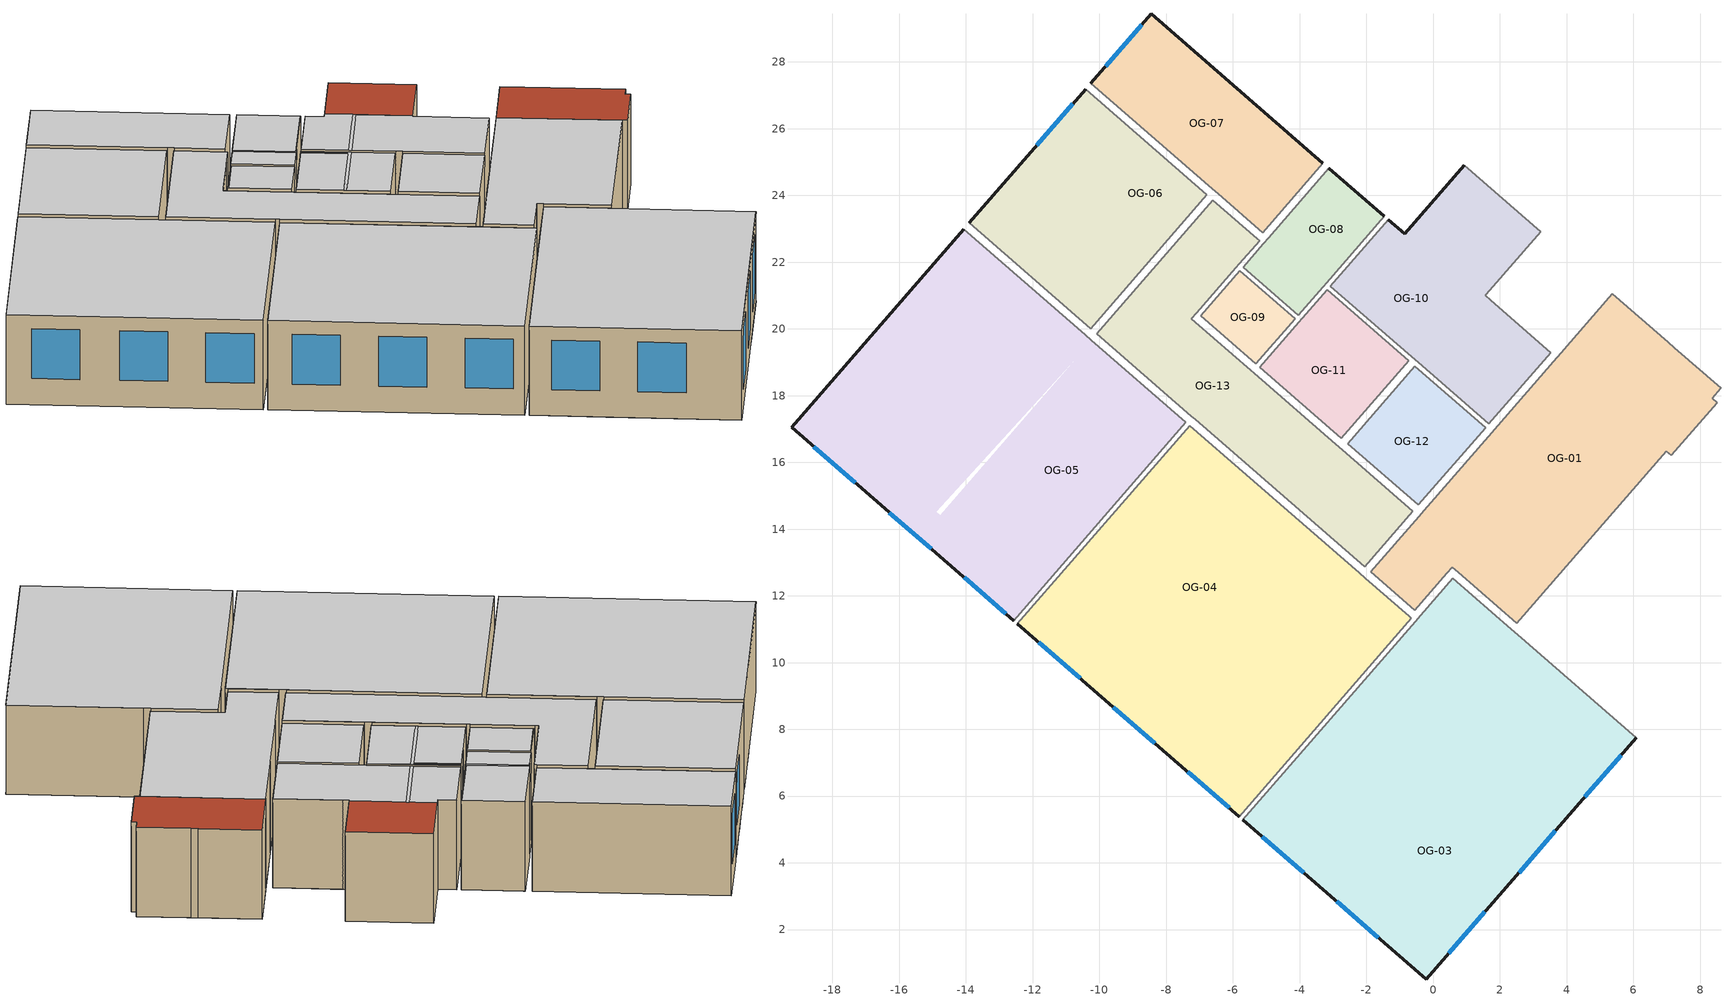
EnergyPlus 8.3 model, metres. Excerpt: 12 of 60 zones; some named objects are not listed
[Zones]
OG-06
 floor adiabatic (Wermsdorf_Innendecke_39cm_U_2_24_REV_): -11.71,25.7 -9.78,24.02 -11.09,22.51 -9.38,21.02 -9.48,20.91 -11.19,22.4 -11.97,21.5 -12.09,21.6 -11.31,22.49 -13.12,24.07 -13.02,24.19 -11.21,22.61 -9.99,24 -11.81,25.58 z3.81; -10.42,27.18 -6.78,24.02 -6.85,23.94 -10.48,27.11 z3.81
 floor to EG-13 (Wermsdorf_Innendecke_39cm_U_2_24): -10.48,27.11 -6.85,23.94 -9.38,21.02 -11.09,22.51 -9.78,24.02 -11.71,25.7 z3.81
 floor to EG-12 (Wermsdorf_Innendecke_39cm_U_2_24_REV_): -11.81,25.58 -9.99,24 -11.21,22.61 -13.02,24.19 z3.81
 floor to EG-11 (Wermsdorf_Innendecke_39cm_U_2_24_REV_): -11.97,21.5 -11.19,22.4 -9.48,20.91 -10.26,20.01 z3.81
 floor to EG-10 (Wermsdorf_Innendecke_39cm_U_2_24_REV_): -13.9,23.17 -13.12,24.07 -11.31,22.49 -12.09,21.6 z3.81
 wall outside (Wermsdorf_Aussenwand_U_0_158): -10.42,27.18 -13.9,23.17 z3.81:7.19
 wall to OG-07 (Wermsdorf_Innenwand_24cm_U_1_56): -6.78,24.02 -10.42,27.18 z3.81:7.19
 wall to OG-13 (Wermsdorf_Innenwand_24cm_U_1_56): -10.26,20.01 -6.78,24.02 z3.81:7.19
 wall to OG-05 (Wermsdorf_Innenwand_24cm_U_1_56): -13.9,23.17 -10.26,20.01 z3.81:7.19
 window (Wermsdorf_Fenster_U_1_0): -10.8,26.74 -11.88,25.5 z4.8:6.68
 ceiling to DG-04 (Wermsdorf_Innendecke_39cm_U_2_24_REV_): -13.9,23.17 -10.26,20.01 -6.78,24.02 -10.42,27.18 z7.19
OG-07
 floor to EG-14 (Wermsdorf_Innendecke_39cm_U_2_24_REV_): -8.45,29.45 -3.3,24.97 -5.11,22.89 -10.26,27.36 z3.81
 wall outside (Wermsdorf_Aussenwand_U_0_158): -3.3,24.97 -8.45,29.45 -10.26,27.36 z3.81:7.19
 wall adiabatic (Wermsdorf_Innenwand_24cm_U_1_56): -6.62,24.2 -6.44,24.04 z3.81:7.19
 wall to OG-13 (Wermsdorf_Innenwand_24cm_U_1_56): -6.44,24.04 -5.11,22.89 z3.81:7.19
 wall to OG-08 (Wermsdorf_Innenwand_24cm_U_1_56): -5.11,22.89 -3.3,24.97 z3.81:7.19
 window (Wermsdorf_Fenster_U_1_0): -8.73,29.12 -9.82,27.87 z4.8:6.68
 ceiling to DG-01 (Wermsdorf_Innendecke_39cm_U_2_24_REV_): -10.26,27.36 -5.11,22.89 -3.3,24.97 -8.45,29.45 z7.19
OG-10
 floor adiabatic (Wermsdorf_Innendecke_39cm_U_2_24_REV_): 1.78,20.56 -0.86,22.85 0.93,24.91 1.12,24.75 -0.52,22.87 1.58,21.05 3.21,22.93 3.22,22.92 1.55,21 3.52,19.29 3.4,19.15 1.96,20.4 0.23,18.41 0.05,18.57 z3.81
 floor to EG-32 (Wermsdorf_Innendecke_39cm_U_2_24): 1.58,21.05 -0.52,22.87 1.12,24.75 3.21,22.93 z3.81
 floor to EG-15 (Wermsdorf_Innendecke_39cm_U_2_24): -1.35,23.28 1.78,20.56 0.05,18.57 -3.08,21.29 z3.81
 floor to EG-16 (Wermsdorf_Innendecke_39cm_U_2_24_REV_): 1.67,17.16 0.23,18.41 1.96,20.4 3.4,19.15 z3.81
 wall outside (Wermsdorf_Aussenwand_U_0_158): 0.93,24.91 -0.86,22.85 -1.35,23.28 z3.81:7.19
 wall adiabatic (Wermsdorf_Innenwand_24cm_U_1_56): 1.72,20.85 1.55,21 1.59,21.04 z3.81:7.19
 wall to EG-17 (Wermsdorf_Innenwand_24cm_U_1_56): 3.52,19.29 1.72,20.85 / 1.59,21.04 3.22,22.92 z3.81:7.19
 wall to OG-01 (Wermsdorf_Innenwand_24cm_U_1_56): 1.67,17.16 3.52,19.29 z3.81:7.19
 wall adiabatic (Wermsdorf_Innenwand_15cm_U_1_94): -0.64,19.16 -0.45,19 z3.81:7.19
 wall to OG-11 (Wermsdorf_Innenwand_15cm_U_1_94): -3.08,21.29 -0.64,19.16 z3.81:7.19
 wall to OG-12 (Wermsdorf_Innenwand_15cm_U_1_94): -0.45,19 1.67,17.16 z3.81:7.19
 wall to OG-08 (Wermsdorf_Innenwand_15cm_U_1_94): -1.35,23.28 -3.08,21.29 z3.81:7.19
 wall to OG-14 (Wermsdorf_Innenwand_24cm_U_1_56): 3.22,22.92 0.93,24.91 z3.81:7.19
 ceiling adiabatic (Wermsdorf_Innendecke_39cm_U_2_24_REV_): 0.04,22.39 -1.85,20.22 -1.78,20.15 0.11,22.32 z7.19
 ceiling to DG-03 (Wermsdorf_Innendecke_39cm_U_2_24): -3.08,21.29 -1.85,20.22 0.04,22.39 -0.7,23.03 -0.86,22.85 -1.35,23.28 z7.19
 ceiling to DG-02 (Wermsdorf_Innendecke_39cm_U_2_24): -1.78,20.15 1.67,17.16 3.52,19.29 1.55,21 1.59,21.04 0.11,22.32 z7.19
 roof outside (Wermsdorf_Flachdach_U_0_134): 1.59,21.04 3.22,22.92 0.93,24.91 -0.7,23.03 z7.19
OG-09
 floor to EG-07 (Wermsdorf_Innendecke_39cm_U_2_24_REV_): -5.31,18.95 -6.97,20.39 -5.8,21.74 -4.14,20.3 z3.81
 wall to OG-13 (Wermsdorf_Innenwand_15cm_U_1_94): -5.8,21.74 -6.97,20.39 z3.81:7.19
 wall to OG-08 (Wermsdorf_Innenwand_15cm_U_1_94): -4.14,20.3 -5.8,21.74 z3.81:7.19
 wall to OG-11 (Wermsdorf_Innenwand_15cm_U_1_94): -5.31,18.95 -4.14,20.3 z3.81:7.19
 wall to OG-13 (Wermsdorf_Innenwand_24cm_U_1_56): -6.97,20.39 -5.31,18.95 z3.81:7.19
 ceiling adiabatic (Wermsdorf_Innendecke_39cm_U_2_24_REV_): -5.78,21.72 -5.8,21.74 -6.97,20.39 -6.95,20.38 z7.19
 ceiling to DG-06 (Wermsdorf_Innendecke_39cm_U_2_24): -6.95,20.38 -5.31,18.95 -4.14,20.3 -5.78,21.72 z7.19
OG-08
 floor adiabatic (Wermsdorf_Innendecke_39cm_U_2_24_REV_): -3.62,20.89 -5.28,22.33 -3.12,24.81 -3.06,24.76 -4.94,22.6 -3.34,21.22 z3.81
 floor to EG-07 (Wermsdorf_Innendecke_39cm_U_2_24): -4.04,20.41 -5.7,21.85 -5.28,22.33 -3.62,20.89 z3.81
 floor to EG-15 (Wermsdorf_Innendecke_39cm_U_2_24_REV_): -1.46,23.37 -3.34,21.22 -4.94,22.6 -3.06,24.76 z3.81
 wall outside (Wermsdorf_Aussenwand_U_0_158): -1.46,23.37 -3.12,24.81 z3.81:7.19
 wall adiabatic (Wermsdorf_Innenwand_24cm_U_1_56): -4.93,22.73 -5.09,22.55 z3.81:7.19
 wall to OG-13 (Wermsdorf_Innenwand_24cm_U_1_56): -5.09,22.55 -5.7,21.85 z3.81:7.19
 wall adiabatic (Wermsdorf_Innenwand_15cm_U_1_94): -3.29,21.27 -3.19,21.38 z3.81:7.19
 wall to OG-11 (Wermsdorf_Innenwand_15cm_U_1_94): -4.04,20.41 -3.29,21.27 z3.81:7.19
 ceiling adiabatic (Wermsdorf_Innendecke_39cm_U_2_24_REV_): -3.34,21.24 -4.98,22.67 -5.7,21.85 -5.68,21.83 -5.03,22.58 -3.39,21.16 -1.46,23.37 -1.48,23.39 z7.19
 ceiling to DG-01 (Wermsdorf_Innendecke_39cm_U_2_24): -1.48,23.39 -3.12,24.81 -4.98,22.67 -3.34,21.24 z7.19
 ceiling to DG-06 (Wermsdorf_Innendecke_39cm_U_2_24_REV_): -5.03,22.58 -5.68,21.83 -4.04,20.41 -3.39,21.16 z7.19
OG-12
 floor adiabatic (Wermsdorf_Innendecke_39cm_U_2_24_REV_): 1.34,16.78 -0.19,18.11 -0.29,18 -0.87,18.51 -0.59,18.83 -0.1,18.4 -0.05,18.45 0.13,18.3 0.05,18.21 1.5,16.96 z3.81; -0.45,14.72 -0.49,14.76 -0.39,14.88 -0.34,14.84 z3.81
 floor to EG-07 (Wermsdorf_Innendecke_39cm_U_2_24): -2.56,16.56 -0.87,18.51 -0.29,18 -0.19,18.11 1.34,16.78 -0.34,14.84 -0.39,14.88 -0.49,14.76 z3.81
 floor to EG-15 (Wermsdorf_Innendecke_39cm_U_2_24): -0.1,18.4 -0.59,18.83 -0.55,18.88 -0.05,18.45 z3.81
 floor to EG-16 (Wermsdorf_Innendecke_39cm_U_2_24_REV_): 0.13,18.3 1.57,17.04 1.5,16.96 0.05,18.21 z3.81
 wall to OG-11 (Wermsdorf_Innenwand_24cm_U_1_56): -0.55,18.88 -2.56,16.56 z3.81:7.19
 wall to OG-01 (Wermsdorf_Innenwand_24cm_U_1_56): -0.45,14.72 1.57,17.04 z3.81:7.19
 wall to OG-13 (Wermsdorf_Innenwand_24cm_U_1_56): -2.56,16.56 -0.45,14.72 z3.81:7.19
 ceiling to DG-02 (Wermsdorf_Innendecke_39cm_U_2_24_REV_): 1.57,17.04 -0.55,18.88 -2.56,16.56 -0.45,14.72 z7.19
OG-11
 floor adiabatic (Wermsdorf_Innendecke_39cm_U_2_24_REV_): -3.51,20.8 -3.23,21.12 -0.78,18.99 -1.06,18.67 z3.81
 floor to EG-07 (Wermsdorf_Innendecke_39cm_U_2_24): -2.75,16.73 -5.2,18.85 -3.51,20.8 -1.06,18.67 z3.81
 floor to EG-15 (Wermsdorf_Innendecke_39cm_U_2_24_REV_): -0.78,18.99 -3.23,21.12 -3.18,21.17 -0.73,19.05 z3.81
 wall adiabatic (Wermsdorf_Innenwand_15cm_U_1_94): -3.93,20.31 -4.03,20.2 z3.81:7.19
 wall to OG-13 (Wermsdorf_Innenwand_24cm_U_1_56): -5.2,18.85 -2.75,16.73 z3.81:7.19
 ceiling adiabatic (Wermsdorf_Innendecke_39cm_U_2_24_REV_): -3.89,17.72 -1.87,20.04 -1.95,20.1 -1.98,20.06 -3.21,21.13 -3.28,21.06 -2.05,19.99 -3.97,17.78 z7.19
 ceiling to DG-03 (Wermsdorf_Innendecke_39cm_U_2_24): -3.21,21.13 -1.98,20.06 -1.95,20.1 -3.18,21.17 z7.19
 ceiling to DG-02 (Wermsdorf_Innendecke_39cm_U_2_24_REV_): -0.73,19.05 -1.87,20.04 -3.89,17.72 -2.75,16.73 z7.19
 ceiling to DG-06 (Wermsdorf_Innendecke_39cm_U_2_24_REV_): -2.05,19.99 -3.28,21.06 -5.2,18.85 -3.97,17.78 z7.19
OG-05
 floor outside (Wermsdorf_Aussenwand_U_0_158): -12.57,11.26 -15.51,13.81 -14.89,14.52 -11.95,11.97 z3.81
 floor to EG-09 (Wermsdorf_Innendecke_39cm_U_2_24): -15.97,20.79 -14.76,22.19 -11.04,18.95 -12.25,17.56 z3.81
 floor to EG-07 (Wermsdorf_Innendecke_39cm_U_2_24): -7.41,17.2 -11.95,11.97 -14.78,14.42 -10.43,19.43 -10.31,19.33 -10.12,19.55 z3.81
 floor to EG-08 (Wermsdorf_Innendecke_39cm_U_2_24): -12.35,17.44 -15.51,13.81 -19.23,17.05 -16.07,20.68 z3.81
 floor to EG-11 (Wermsdorf_Innendecke_39cm_U_2_24): -10.34,19.75 -10.94,19.06 -12.73,20.62 -12.14,21.31 z3.81
 floor to EG-10 (Wermsdorf_Innendecke_39cm_U_2_24_REV_): -12.85,20.72 -14.66,22.3 -14.07,22.99 -12.25,21.41 z3.81
 floor adiabatic (Wermsdorf_Innendecke_39cm_U_2_24_REV_): -12.35,17.44 -16.07,20.68 -15.97,20.79 -12.25,17.56 -11.04,18.95 -14.76,22.19 -14.66,22.3 -12.85,20.72 -12.25,21.41 -12.14,21.31 -12.73,20.62 -10.94,19.06 -10.34,19.75 -10.12,19.55 -10.31,19.33 -10.43,19.43 -14.89,14.52 z3.81
 wall outside (Wermsdorf_Aussenwand_U_0_158): -14.07,22.99 -19.23,17.05 -12.57,11.26 z3.81:7.19
 wall adiabatic (Wermsdorf_Innenwand_24cm_U_1_56): -10.25,19.67 -10.43,19.82 z3.81:7.19
 wall to OG-13 (Wermsdorf_Innenwand_24cm_U_1_56): -7.41,17.2 -10.25,19.67 z3.81:7.19
 wall to OG-04 (Wermsdorf_Innenwand_15cm_U_1_94): -12.57,11.26 -7.41,17.2 z3.81:7.19
 window (Wermsdorf_Fenster_U_1_0): -18.56,16.47 -17.32,15.38 / -16.29,14.49 -15.05,13.41 / -14.06,12.55 -12.81,11.47 z4.8:6.68
 ceiling to DG-04 (Wermsdorf_Innendecke_39cm_U_2_24_REV_): -7.41,17.2 -14.07,22.99 -19.23,17.05 -12.57,11.26 z7.19
OG-04
 floor outside (Wermsdorf_Aussenwand_U_0_158): -5.81,5.38 -12.46,11.16 -11.84,11.87 -5.2,6.09 z3.81
 floor to EG-02 (Wermsdorf_Innendecke_39cm_U_2_24): -3.32,8.25 -4.71,9.46 -2.04,12.53 -0.65,11.32 z3.81
 floor to EG-07 (Wermsdorf_Innendecke_39cm_U_2_24): -11.84,11.87 -7.29,17.1 -2.26,12.73 -2.38,12.59 -2.27,12.49 -6.7,7.4 z3.81
 floor to EG-01 (Wermsdorf_Innendecke_39cm_U_2_24_REV_): -5.19,6.1 -6.58,7.31 -4.77,9.38 -3.39,8.18 z3.81
 floor adiabatic (Wermsdorf_Innendecke_39cm_U_2_24_REV_): -6.7,7.4 -2.27,12.49 -2.38,12.59 -2.26,12.73 -2.04,12.53 -4.71,9.46 -3.32,8.25 -3.39,8.18 -4.77,9.38 -6.58,7.31 -5.19,6.1 -5.2,6.09 z3.81
 wall outside (Wermsdorf_Aussenwand_U_0_158): -12.46,11.16 -5.81,5.38 z3.81:7.19
 wall adiabatic (Wermsdorf_Innenwand_24cm_U_1_56): -2.04,12.53 -2.22,12.69 / -0.65,11.32 -0.72,11.38 z3.81:7.19
 wall to OG-01 (Wermsdorf_Innenwand_24cm_U_1_56): -0.72,11.38 -2.04,12.53 z3.81:7.19
 wall to OG-13 (Wermsdorf_Innenwand_24cm_U_1_56): -2.22,12.69 -7.29,17.1 z3.81:7.19
 wall to OG-03 (Wermsdorf_Innenwand_15cm_U_1_94): -5.81,5.38 -0.65,11.32 z3.81:7.19
 window (Wermsdorf_Fenster_U_1_0): -11.82,10.61 -10.58,9.53 / -9.59,8.67 -8.35,7.59 / -7.36,6.73 -6.11,5.64 z4.8:6.68
 ceiling to DG-04 (Wermsdorf_Innendecke_39cm_U_2_24_REV_): -0.65,11.32 -7.29,17.1 -12.46,11.16 -5.81,5.38 z7.19
OG-03
 floor outside (Wermsdorf_Aussenwand_U_0_158): -3.72,3.56 -5.7,5.29 -5.08,6 -3.1,4.27 z3.81
 floor to EG-02 (Wermsdorf_Innendecke_39cm_U_2_24): -3.21,8.15 0.59,12.52 2.39,10.96 -1.41,6.59 z3.81
 floor to EG-01 (Wermsdorf_Innendecke_39cm_U_2_24): -5.08,6 -3.27,8.08 -1.47,6.51 -3.28,4.44 z3.81
 floor to EG-05 (Wermsdorf_Innendecke_39cm_U_2_24): 0.41,8.32 2.57,10.8 6.09,7.75 3.93,5.26 z3.81
 floor to EG-03 (Wermsdorf_Innendecke_39cm_U_2_24): -0.21,0.51 -3.72,3.56 0.32,8.21 3.83,5.15 z3.81
 floor adiabatic (Wermsdorf_Innendecke_39cm_U_2_24_REV_): -1.41,6.59 2.39,10.96 2.57,10.8 0.41,8.32 3.93,5.26 3.83,5.15 0.32,8.21 -3.1,4.27 -5.08,6 -3.28,4.44 -1.47,6.51 -3.27,8.08 -3.21,8.15 z3.81
 wall outside (Wermsdorf_Aussenwand_U_0_158): -5.7,5.29 -0.21,0.51 6.09,7.75 z3.81:7.19
 wall adiabatic (Wermsdorf_Innenwand_15cm_U_1_94): -0.37,11.41 -0.54,11.23 z3.81:7.19
 wall to OG-01 (Wermsdorf_Innenwand_15cm_U_1_94): 0.59,12.52 -0.37,11.41 z3.81:7.19
 wall adiabatic (Wermsdorf_Innenwand_24cm_U_1_56): 2.53,10.84 2.35,11 z3.81:7.19
 wall to OG-01 (Wermsdorf_Innenwand_24cm_U_1_56): 2.35,11 0.59,12.52 z3.81:7.19
 wall to OG-02 (Wermsdorf_Innenwand_24cm_U_1_56): 6.09,7.75 2.53,10.84 z3.81:7.19
 window (Wermsdorf_Fenster_U_1_0): 0.47,1.29 1.55,2.53 / 4.55,5.98 5.63,7.23 z4.5:6.64; 2.58,3.71 3.66,4.96 z4.53:6.67; -2.89,2.84 -1.64,1.76 / -5.12,4.78 -3.88,3.7 z4.8:6.68
 ceiling to DG-04 (Wermsdorf_Innendecke_39cm_U_2_24_REV_): -5.7,5.29 -0.21,0.51 6.09,7.75 0.59,12.52 z7.19
OG-13
 floor adiabatic (Wermsdorf_Innendecke_39cm_U_2_24_REV_): -10.08,19.85 -6.6,23.86 -5.2,22.65 -5.27,22.57 -6.58,23.71 -8.26,21.78 -8.22,21.74 -8.53,21.38 -8.58,21.42 -10,19.78 z3.81; -0.67,14.47 -0.72,14.51 -0.66,14.58 -0.61,14.54 z3.81
 floor to EG-07 (Wermsdorf_Innendecke_39cm_U_2_24_REV_): -2.05,12.88 -10,19.78 -8.58,21.42 -8.53,21.38 -8.22,21.74 -8.26,21.78 -6.58,23.71 -5.27,22.57 -7.24,20.3 -0.66,14.58 -0.72,14.51 -0.67,14.47 z3.81
 wall adiabatic (Wermsdorf_Innenwand_24cm_U_1_56): -5.2,22.65 -5.27,22.71 / -7.13,20.2 -7.24,20.3 / -2.73,16.37 -2.91,16.54 / -5.36,18.66 -5.47,18.76 / -7.24,17.39 -7.13,17.29 z3.81:7.19
 wall adiabatic (Wermsdorf_Innenwand_15cm_U_1_94): -5.91,21.84 -5.81,21.95 / -7.24,20.3 -7.08,20.49 z3.81:7.19
 wall to OG-01 (Wermsdorf_Innenwand_24cm_U_1_56): -2.05,12.88 -0.61,14.54 z3.81:7.19
 ceiling to DG-04 (Wermsdorf_Innendecke_39cm_U_2_24_REV_): -10.08,19.85 -2.05,12.88 -0.61,14.54 -7.24,20.3 -5.2,22.65 -6.6,23.86 z7.19
OG-01
 floor adiabatic (Wermsdorf_Innendecke_39cm_U_2_24_REV_): 8.48,17.81 7.11,16.24 7.04,16.3 8.41,17.88 z3.81
 floor to EG-02 (Wermsdorf_Innendecke_39cm_U_2_24): -1.87,12.72 5.37,21.05 8.63,18.22 8.36,17.92 8.41,17.88 7.04,16.3 6.99,16.34 2.51,11.18 0.57,12.86 -0.55,11.57 z3.81
 floor to EG-31 (Wermsdorf_Innendecke_39cm_U_2_24_REV_): 8.51,17.79 7.14,16.22 7.11,16.24 8.48,17.81 z3.81
 wall adiabatic (Wermsdorf_Innenwand_24cm_U_1_56): 8.51,17.79 8.36,17.92 / 6.99,16.34 7.14,16.22 / 3.74,19.17 3.7,19.13 / 1.85,17 1.75,16.89 / -0.27,14.57 -0.43,14.38 / 0.41,12.68 0.57,12.86 0.75,12.71 / 7.22,19.44 7.04,19.6 z3.81:7.19
 wall to EG-17 (Wermsdorf_Innenwand_24cm_U_1_56): 5.37,21.05 3.74,19.17 z3.81:7.19
 wall to OG-02 (Wermsdorf_Innenwand_24cm_U_1_56): 8.36,17.92 8.63,18.22 / 7.14,16.22 8.51,17.79 / 2.51,11.18 6.99,16.34 z3.81:7.19
 wall to OG-14 (Wermsdorf_Innenwand_24cm_U_1_56): 7.04,19.6 5.37,21.05 z3.81:7.19
 wall to OG-20 (Wermsdorf_Innenwand_24cm_U_1_56): 8.63,18.22 7.22,19.44 z3.81:7.19
 ceiling to DG-04 (Wermsdorf_Innendecke_39cm_U_2_24_REV_): 6.99,16.34 3.74,19.17 -1.87,12.72 -0.55,11.57 0.57,12.86 2.51,11.18 z7.19
 roof outside (Wermsdorf_Flachdach_U_0_134): 7.14,16.22 8.51,17.79 8.36,17.92 8.63,18.22 5.37,21.05 3.74,19.17 z7.19
[Building]
BIM HVACTool Building: 0, Country, 0.4, 0.05, FullExterior, 25, 6
[Site:Location]
Berlin: 51.072, 14.946, 1, 0
[SizingPeriod:DesignDay]
Summer Design Day: 7, 15, SummerDesignDay, 30, 10, DefaultMultipliers, , WetBulb, 18.4042, , 0.0133407, 64271.8, 0, 100582, 0, 0, No, No, Yes, ASHRAEClearSky
Winter Design Day: 1, 15, WinterDesignDay, -14, 0, DefaultMultipliers, , WetBulb, -22.0991, , 0.000649804, -12467.9, 0, 100582, 0, 0, No, No, No, ASHRAEClearSky
[Site:GroundTemperature:BuildingSurface]
10, 10, 10, 10, 10, 10, 10, 10, 10, 10, 10, 10
[Site:GroundTemperature:Deep]
10, 10, 10, 10, 10, 10, 10, 10, 10, 10, 10, 10
[Material]
Zementestrich_DIN_EN_ISO_137912012-08_80mm_1: Rough, 0.08, 1.4, 2000, 850, 0.001, 0.001, 0.001
Kalkzementputz_II_20mm_1: MediumRough, 0.02, 0.8, 1900, 900, 0.9, 0.6, 0.6
Ytong_Mineralschaum_Multipor_2004_280mm_1: Rough, 0.28, 0.0483, 115.2, 1292.35, 0.001, 0.001, 0.001
Kalksandstein_240mm_1: Rough, 0.24, 0.7787, 1754.62, 850, 0.001, 0.001, 0.001
Kalkzementputz_II_2_25mm: MediumRough, 0.025, 0.8, 1900, 900, 0.9, 0.6, 0.6
Kalkstein__extra_weich_165mm_1: Rough, 0.165, 0.85, 1600, 1000, 0.001, 0.001, 0.001
Dachziegel_Ton_10mm_1: MediumRough, 0.01, 1, 2000, 800, 0.9, 0.6, 0.6
Beton_armiert_(mit_2__Stahl)_1_300mm: MediumRough, 0.3, 2.5, 2400, 1000, 0.9, 0.6, 0.6
Kalkstein__extra_weich_6_270mm: Rough, 0.27, 0.85, 1600, 1000, 0.001, 0.001, 0.001
ISOVER_EPS_035_Fassadendaemmplatte_5_210mm: MediumRough, 0.21, 0.035, 25, 1450, 0.9, 0.6, 0.6
Beton_armiert_(mit_2__Stahl)_14_3000mm: MediumRough, 3, 2.5, 2400, 1000, 0.9, 0.6, 0.6
[WindowMaterial:SimpleGlazingSystem]
Wermsdorf_Fenster_U_1_0: 1, 0.5
[Construction]
Wermsdorf_Aussenwand_U_0_158: Kalkzementputz_II_20mm_1, Ytong_Mineralschaum_Multipor_2004_280mm_1, Kalksandstein_240mm_1, Kalkzementputz_II_20mm_1
Wermsdorf_Fenster_U_1_0: Wermsdorf_Fenster_U_1_0
Wermsdorf_Innenwand_15cm_U_1_94: Kalkzementputz_II_2_25mm, Kalkstein__extra_weich_165mm_1, Kalkzementputz_II_2_25mm
Wermsdorf_Innendecke_39cm_U_2_24: Dachziegel_Ton_10mm_1, Zementestrich_DIN_EN_ISO_137912012-08_80mm_1, Beton_armiert_(mit_2__Stahl)_1_300mm
Wermsdorf_Innenwand_24cm_U_1_56: Kalkzementputz_II_2_25mm, Kalkstein__extra_weich_6_270mm, Kalkzementputz_II_2_25mm
Wermsdorf_Innendecke_39cm_U_2_24_REV_: Beton_armiert_(mit_2__Stahl)_1_300mm, Zementestrich_DIN_EN_ISO_137912012-08_80mm_1, Dachziegel_Ton_10mm_1
Wermsdorf_Flachdach_U_0_134: ISOVER_EPS_035_Fassadendaemmplatte_5_210mm, Beton_armiert_(mit_2__Stahl)_14_3000mm
[ZoneControl:Thermostat]
OG-06Thermo: OG-06, controlDualSetpointSchedule, ThermostatSetpoint:DualSetpoint, EG-05ThermoSetpoint
OG-07Thermo: OG-07, controlDualSetpointSchedule, ThermostatSetpoint:DualSetpoint, EG-10ThermoSetpoint
OG-10Thermo: OG-10, controlDualSetpointSchedule, ThermostatSetpoint:DualSetpoint, EG-10ThermoSetpoint
OG-09Thermo: OG-09, controlDualSetpointSchedule, ThermostatSetpoint:DualSetpoint, EG-10ThermoSetpoint
OG-08Thermo: OG-08, controlDualSetpointSchedule, ThermostatSetpoint:DualSetpoint, EG-10ThermoSetpoint
OG-12Thermo: OG-12, controlDualSetpointSchedule, ThermostatSetpoint:DualSetpoint, EG-10ThermoSetpoint
OG-11Thermo: OG-11, controlDualSetpointSchedule, ThermostatSetpoint:DualSetpoint, EG-10ThermoSetpoint
OG-05Thermo: OG-05, controlDualSetpointSchedule, ThermostatSetpoint:DualSetpoint, EG-05ThermoSetpoint
OG-04Thermo: OG-04, controlDualSetpointSchedule, ThermostatSetpoint:DualSetpoint, EG-05ThermoSetpoint
OG-03Thermo: OG-03, controlDualSetpointSchedule, ThermostatSetpoint:DualSetpoint, EG-05ThermoSetpoint
OG-01Thermo: OG-01, controlDualSetpointSchedule, ThermostatSetpoint:DualSetpoint, EG-10ThermoSetpoint
[ThermostatSetpoint:DualSetpoint]
EG-10ThermoSetpoint: Heizsollwerttemperatur01, Kuehlsollwerttemperatur01
EG-05ThermoSetpoint: Heizsollwerttemperatur08, Kuehlsollwerttemperatur08
[Zone equipment]
OG-06: OG-06Ideal
OG-07: OG-07Ideal
OG-10: OG-10Ideal
OG-09: OG-09Ideal
OG-08: OG-08Ideal
OG-12: OG-12Ideal
OG-11: OG-11Ideal
OG-05: OG-05Ideal
OG-04: OG-04Ideal
OG-03: OG-03Ideal
OG-01: OG-01Ideal
[Daylighting:Controls]
OG-06: 1, -10.3421, 23.6046, 4.61, 0, 0, 0, 0.8, 0, 300, 0, 1, 0, 22, 0, 0, 4, 1
OG-07: 1, -6.78273, 26.1749, 4.61, 0, 0, 0, 0.8, 0, 100, 0, 1, 0, 22, 0, 0, 4, 1
OG-10: 1, -0.112058, 20.5839, 4.61, 0, 0, 0, 0.8, 0, 100, 0, 1, 0, 22, 0, 0, 4, 1
OG-09: 1, -5.54444, 20.344, 4.61, 0, 0, 0, 0.8, 0, 100, 0, 1, 0, 22, 0, 0, 4, 1
OG-08: 1, -3.23354, 23.0367, 4.61, 0, 0, 0, 0.8, 0, 100, 0, 1, 0, 22, 0, 0, 4, 1
OG-12: 1, -0.497502, 16.8114, 4.61, 0, 0, 0, 0.8, 0, 200, 0, 1, 0, 22, 0, 0, 4, 1
OG-11: 1, -3.00937, 18.8933, 4.61, 0, 0, 0, 0.8, 0, 200, 0, 1, 0, 22, 0, 0, 4, 1
OG-05: 1, -13.3196, 17.1299, 4.61, 0, 0, 0, 0.8, 0, 300, 0, 1, 0, 22, 0, 0, 4, 1
OG-04: 1, -6.55555, 11.2499, 4.61, 0, 0, 0, 0.8, 0, 300, 0, 1, 0, 22, 0, 0, 4, 1
OG-03: 1, 0.191137, 6.52464, 4.61, 0, 0, 0, 0.8, 0, 300, 0, 1, 0, 22, 0, 0, 4, 1
OG-01: 1, 3.76413, 16.1322, 4.61, 0, 0, 0, 0.8, 0, 100, 0, 1, 0, 22, 0, 0, 4, 1
[Zone]
OG-06: 0, 0, 0, 0, 1, 1, 3.38, 86.51, 25.59
OG-07: 0, 0, 0, 0, 1, 1, 3.38, 63.62, 18.82
OG-10: 0, 0, 0, 0, 1, 1, 3.38, 85.72, 25.36
OG-09: 0, 0, 0, 0, 1, 1, 3.38, 13.23, 3.91
OG-08: 0, 0, 0, 0, 1, 1, 3.38, 29.13, 8.62
OG-12: 0, 0, 0, 0, 1, 1, 3.38, 29.12, 8.62
OG-11: 0, 0, 0, 0, 1, 1, 3.38, 33.66, 9.96
OG-05: 0, 0, 0, 0, 1, 1, 3.38, 234.65, 68.93
OG-04: 0, 0, 0, 0, 1, 1, 3.38, 234.18, 69.29
OG-03: 0, 0, 0, 0, 1, 1, 3.38, 235.98, 69.82
OG-13: 0, 0, 0, 0, 1, 1, 3.38, 98.55, 29.16
OG-01: 0, 0, 0, 0, 1, 1, 3.38, 147.49, 43.63
[Schedule:Compact]
controlDualSetpointSchedule: Any Number, Through: 12/31, For: ALLDAYS, Until: 24:00, 4
Heizsollwerttemperatur01: Any Number, Through: 12/31, For: WEEKDAYS SUMMERDESIGNDAY, Until: 5:00, 17, Until: 18:00, 21, Until: 24:00, 17, For: ALLOTHERDAYS, Until: 24:00, 17
Kuehlsollwerttemperatur01: Any Number, Through: 12/31, For: WEEKDAYS SUMMERDESIGNDAY, Until: 5:00, 28, Until: 18:00, 24, Until: 24:00, 28, For: ALLOTHERDAYS, Until: 24:00, 100
Heizsollwerttemperatur08: Any Number, Through: 12/31, For: MONDAY TUESDAY WEDNESDAY THURSDAY SUMMERDESIGNDAY, Until: 6:00, 17, Until: 15:00, 21, Until: 24:00, 17, For: ALLOTHERDAYS, Until: 24:00, 17
Kuehlsollwerttemperatur08: Any Number, Through: 12/31, For: MONDAY TUESDAY WEDNESDAY THURSDAY SUMMERDESIGNDAY, Until: 6:00, 28, Until: 15:00, 24, Until: 24:00, 28, For: ALLOTHERDAYS, Until: 24:00, 100
